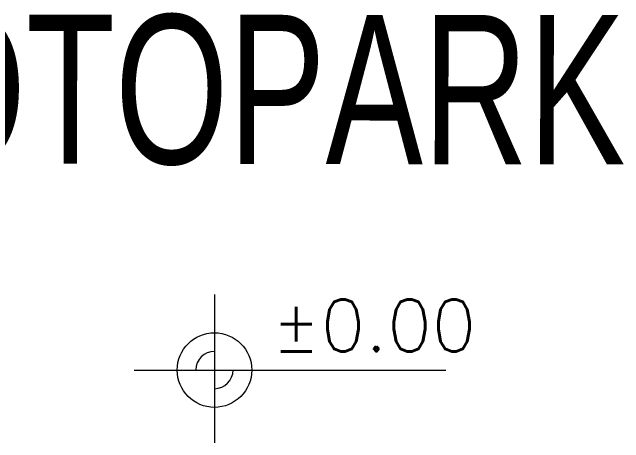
# Model space of a CAD drawing. Header units: inches. Extents: x -7543 to -822, y 102837 to 190349.
# Drawn here: x -837.10653 to -837.08586, y 102837.0778 to 102837.09234 of the extents above; entities that cross this region are included whole.
import ezdxf
from ezdxf.enums import TextEntityAlignment as Align

# ---------------------------------------------------------------- set-up
doc = ezdxf.new("R2010")
doc.units = ezdxf.units.IN
doc.header["$MEASUREMENT"] = 0
doc.layers.add('BALKON', color=7, linetype='Continuous', lineweight=20, true_color=0xffaaa9)
doc.layers.add('YAZI', color=7, linetype='Continuous', lineweight=25)
doc.styles.add('İSİM', font='arial.ttf', dxfattribs={"width": 0.7, "height": 50})
doc.styles.add('ÖLÇÜ', font='simplex.shx')

msp = doc.modelspace()

# ---------------------------------------------------------------- linework, layer by layer
at = {"layer": 'BALKON'}
for p, q in [((-837.099692, 102837.082801), (-837.099692, 102837.077799)), ((-837.102404, 102837.080254), (-837.091872, 102837.080254))]:
    msp.add_line(p, q, dxfattribs=at)
msp.add_circle((-837.099692, 102837.080254), 0.00126, dxfattribs=at)
for start, end in [(90, 180), (270, 0)]:
    msp.add_arc((-837.099692, 102837.080254), 0.00063, start, end, dxfattribs=at)

# ---------------------------------------------------------------- texts
at = {"layer": 'BALKON', "style": 'ÖLÇÜ'}
msp.add_attdef('%%P0.00', text='%%p0.00', height=0.00175, dxfattribs=at).set_placement((-837.094301, 102837.080886), align=Align.CENTER)
at = {"layer": 'YAZI', "style": 'İSİM', "width": 0.7}
msp.add_text('OTOPARK', height=0.00504, rotation=359.9399, dxfattribs=at).set_placement((-837.109901, 102837.087224))

doc.saveas('drawing.dxf')
